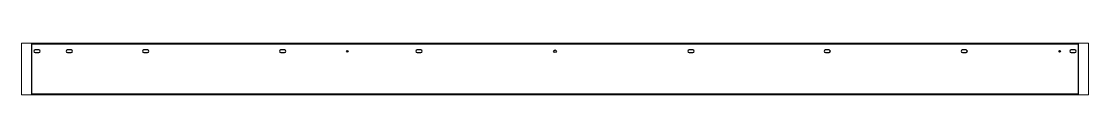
# Paper-space layout 'Layout1' of a CAD drawing. Header units: millimetres. Extents: x 0 to 257, y 91 to 104.
# The model-space entities are those that its viewports show. They can reach past a viewport. Long polylines and large blocks are cut down to what shows.
import ezdxf

# ---------------------------------------------------------------- set-up
doc = ezdxf.new("R2010")
doc.units = ezdxf.units.MM
doc.header["$LTSCALE"] = 25
doc.layers.add('3_Pezzi', color=7, linetype='Continuous')
doc.layers.add('5_Bulloni', color=7, linetype='Continuous')

msp = doc.modelspace()

# ---------------------------------------------------------------- linework, layer by layer
at = {"layer": '3_Pezzi', "color": 3, "linetype": 'Continuous'}
for p, q in [((0, 100), (4113, 100)), ((0, -100), (0, 100)), ((4113, 100), (4113, -100)), ((4113, -100), (0, -100))]:
    msp.add_line(p, q, dxfattribs=at)
at = {"layer": '5_Bulloni', "color": 4, "linetype": 'Continuous'}
for p, q in [((27.2, 75.2), (12.7, 75.2)), ((12.7, 64.7), (27.2, 64.7)), ((155.2, 75.2), (140.7, 75.2)), ((140.7, 64.7), (155.2, 64.7)), ((455.2, 75.2), (440.7, 75.2)), ((440.7, 64.7), (455.2, 64.7)), ((993.7, 75.2), (979.2, 75.2)), ((979.2, 64.7), (993.7, 64.7)), ((1528.7, 75.2), (1514.2, 75.2)), ((1514.2, 64.7), (1528.7, 64.7)), ((2598.7, 75.2), (2584.2, 75.2)), ((2584.2, 64.7), (2598.7, 64.7)), ((3133.7, 75.2), (3119.2, 75.2)), ((3119.2, 64.7), (3133.7, 64.7)), ((3672.2, 75.2), (3657.7, 75.2)), ((3657.7, 64.7), (3672.2, 64.7)), ((4100.2, 75.2), (4085.7, 75.2)), ((4085.7, 64.7), (4100.2, 64.7))]:
    msp.add_line(p, q, dxfattribs=at)
at = {"layer": '5_Bulloni', "color": 2, "linetype": 'Continuous'}
for centre, radius in [((1240, 70), 3.25), ((2056.5, 70), 5.25), ((4040, 70), 3.25)]:
    msp.add_circle(centre, radius, dxfattribs=at)
at = {"layer": '5_Bulloni', "color": 4, "linetype": 'Continuous'}
for centre, start, end in [((12.7, 70), 90, 270), ((27.2, 70), 270, 90), ((140.7, 70), 90, 270), ((155.2, 70), 270, 90), ((440.7, 70), 90, 270), ((455.2, 70), 270, 90), ((979.2, 70), 90, 270), ((993.7, 70), 270, 90), ((1514.2, 70), 90, 270), ((1528.7, 70), 270, 90), ((2584.2, 70), 90, 270), ((2598.7, 70), 270, 90), ((3119.2, 70), 90, 270), ((3133.7, 70), 270, 90), ((3657.7, 70), 90, 270), ((3672.2, 70), 270, 90), ((4085.7, 70), 90, 270), ((4100.2, 70), 270, 90)]:
    msp.add_arc(centre, 5.25, start, end, dxfattribs=at)

psp = doc.layouts.get("Layout1")

# ---------------------------------------------------------------- viewports
at = {"layer": '0'}
psp.add_viewport(center=(128.5, 97.5), size=(257, 12.49698), view_center_point=(2056.5, 0), view_height=204.00019, dxfattribs=at)

doc.saveas('drawing.dxf')
